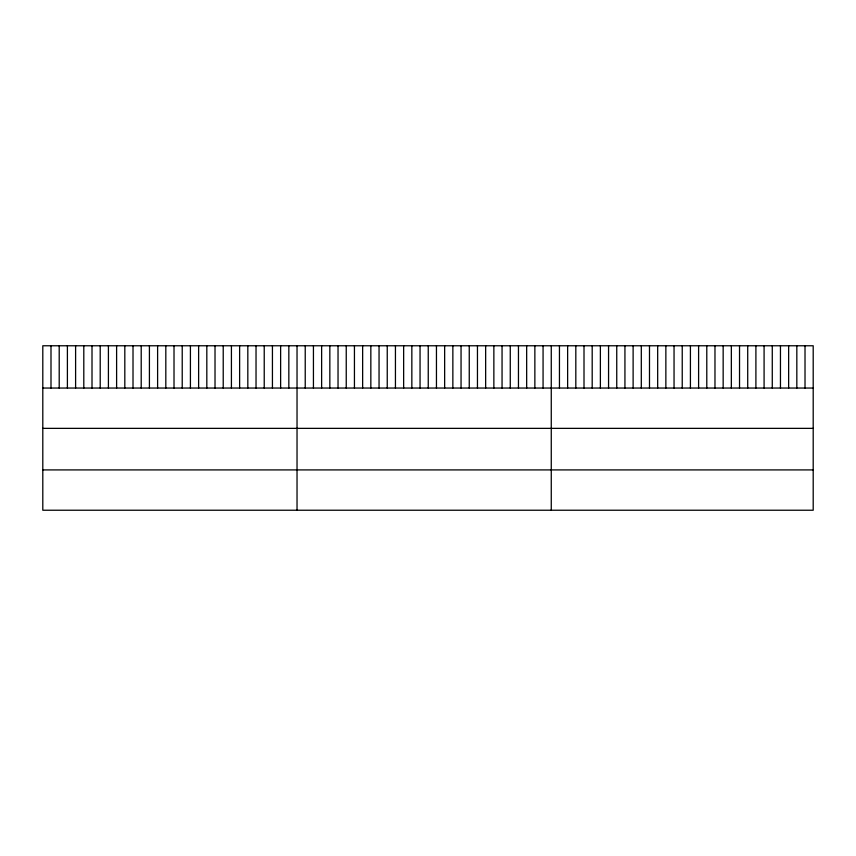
<?xml version="1.0" encoding="UTF-8"?>
<svg xmlns="http://www.w3.org/2000/svg" width="856" height="856" viewBox="0 0 856 856"><rect width="100%" height="100%" fill="white"/><g stroke="black" fill="none" stroke-linecap="round" stroke-linejoin="round"><path stroke-width="1.28" d="M813.2 388.046L813.2 510.23L42.8 510.23L42.8 345.77L813.2 345.77L813.2 388.046L42.8 388.046M42.8 428.364L813.2 428.364M42.8 469.912L813.2 469.912M805.015 345.77L805.015 388.046M796.829 345.77L796.829 388.046M788.644 345.77L788.644 388.046M780.458 345.77L780.458 388.046M772.273 345.77L772.273 388.046M764.087 345.77L764.087 388.046M755.902 345.77L755.902 388.046M747.716 345.77L747.716 388.046M739.531 345.77L739.531 388.046M731.345 345.77L731.345 388.046M723.16 345.77L723.16 388.046M714.974 345.77L714.974 388.046M706.788 345.77L706.788 388.046M698.603 345.77L698.603 388.046M690.418 345.77L690.418 388.046M682.232 345.77L682.232 388.046M674.047 345.77L674.047 388.046M665.861 345.77L665.861 388.046M657.676 345.77L657.676 388.046M649.49 345.77L649.49 388.046M641.305 345.77L641.305 388.046M633.119 345.77L633.119 388.046M624.933 345.77L624.933 388.046M616.748 345.77L616.748 388.046M608.562 345.77L608.562 388.046M600.377 345.77L600.377 388.046M592.192 345.77L592.192 388.046M584.006 345.77L584.006 388.046M575.821 345.77L575.821 388.046M567.635 345.77L567.635 388.046M559.45 345.77L559.45 388.046M551.264 345.77L551.264 510.23M543.068 345.77L543.068 388.046M534.861 345.77L534.861 388.046M526.665 345.77L526.665 388.046M518.458 345.77L518.458 388.046M510.262 345.77L510.262 388.046M502.055 345.77L502.055 388.046M493.859 345.77L493.859 388.046M485.652 345.77L485.652 388.046M477.455 345.77L477.455 388.046M469.249 345.77L469.249 388.046M461.052 345.77L461.052 388.046M452.856 345.77L452.856 388.046M444.649 345.77L444.649 388.046M436.453 345.77L436.453 388.046M428.246 345.77L428.246 388.046M420.05 345.77L420.05 388.046M411.843 345.77L411.843 388.046M403.647 345.77L403.647 388.046M395.44 345.77L395.44 388.046M387.244 345.77L387.244 388.046M379.048 345.77L379.048 388.046M370.841 345.77L370.841 388.046M362.644 345.77L362.644 388.046M354.438 345.77L354.438 388.046M346.241 345.77L346.241 388.046M338.034 345.77L338.034 388.046M329.838 345.77L329.838 388.046M321.631 345.77L321.631 388.046M313.435 345.77L313.435 388.046M305.228 345.77L305.228 388.046M297.032 345.77L297.032 510.23M288.836 345.77L288.836 388.046M280.629 345.77L280.629 388.046M272.433 345.77L272.433 388.046M264.226 345.77L264.226 388.046M256.03 345.77L256.03 388.046M247.823 345.77L247.823 388.046M239.626 345.77L239.626 388.046M231.42 345.77L231.42 388.046M223.223 345.77L223.223 388.046M215.017 345.77L215.017 388.046M206.82 345.77L206.82 388.046M198.624 345.77L198.624 388.046M190.417 345.77L190.417 388.046M182.221 345.77L182.221 388.046M174.014 345.77L174.014 388.046M165.818 345.77L165.818 388.046M157.611 345.77L157.611 388.046M149.415 345.77L149.415 388.046M141.208 345.77L141.208 388.046M133.012 345.77L133.012 388.046M124.816 345.77L124.816 388.046M116.609 345.77L116.609 388.046M108.412 345.77L108.412 388.046M100.206 345.77L100.206 388.046M92.009 345.77L92.009 388.046M83.802 345.77L83.802 388.046M75.606 345.77L75.606 388.046M67.399 345.77L67.399 388.046M59.203 345.77L59.203 388.046M50.996 345.77L50.996 388.046"/></g></svg>
